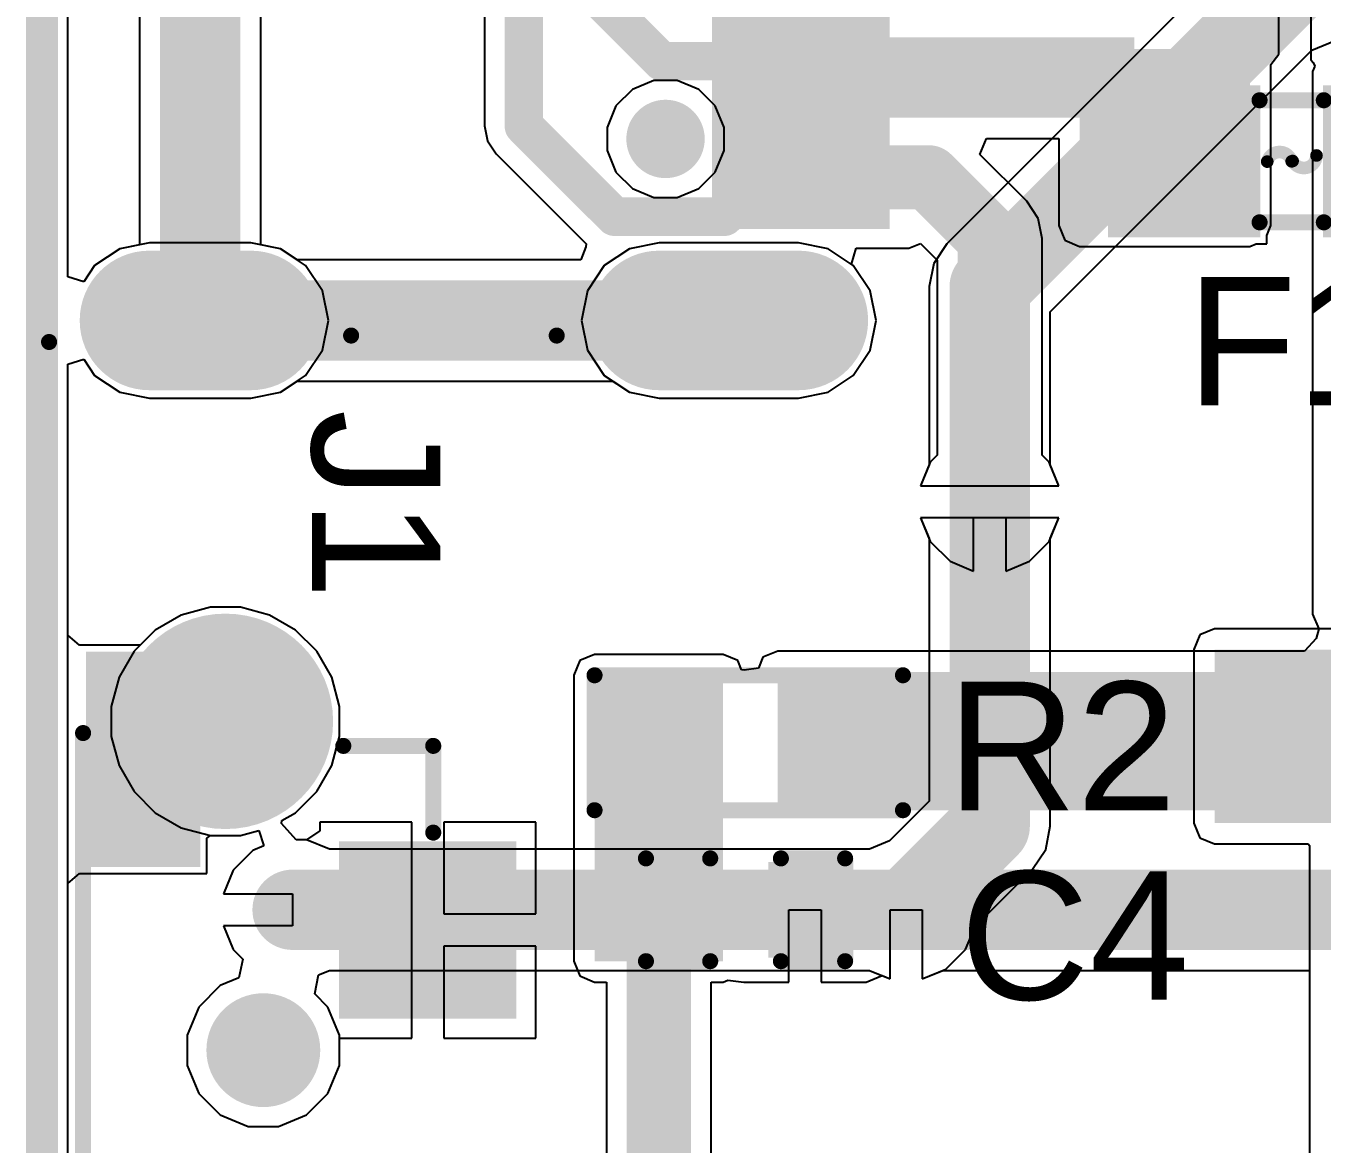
# Model space of a CAD drawing. Header units: millimetres. Extents: x -0.42 to 2.4, y -0.33 to 1.81.
# Drawn here: x -0.005 to 0.3985, y 0.2121 to 0.5601 of the extents above; entities that cross this region are included whole.
import ezdxf

# ---------------------------------------------------------------- set-up
doc = ezdxf.new("R2010")
doc.units = ezdxf.units.MM
doc.header["$MEASUREMENT"] = 0
for name, color, linetype in [('BottomLayer', 5, 'Continuous'), ('BottomSolder', 6, 'Continuous'), ('Mechanical2', 216, 'Continuous'), ('MultiLayer', 9, 'Continuous'), ('PadHoleLayer', 156, 'Continuous'), ('TopLayer', 1, 'Continuous'), ('TopOverlay', 2, 'Continuous'), ('TopPaste', 8, 'Continuous'), ('TopSolder', 216, 'Continuous'), ('ViaHoleLayer', 16, 'Continuous')]:
    doc.layers.add(name, color=color, linetype=linetype)
doc.styles.add('Arial', font='', dxfattribs={"height": 0.2})
doc.styles.get('Arial').set_extended_font_data('Arial')

# ---------------------------------------------------------------- blocks, each defined once
blk = doc.blocks.new('YTS_B003_2A_20')
at = {"layer": 'BottomLayer'}
h = blk.add_hatch(color=5, dxfattribs=at)
edge = h.paths.add_edge_path()
edge.add_arc((-0.14764, 0.0187), 0.02953, 0, 360)
h = blk.add_hatch(color=5, dxfattribs=at)
edge = h.paths.add_edge_path()
edge.add_arc((0.14764, 0.0187), 0.02953, 0, 360)
at = {"layer": 'BottomSolder'}
h = blk.add_hatch(color=6, dxfattribs=at)
edge = h.paths.add_edge_path()
edge.add_arc((-0.14764, 0.0187), 0.03353, 0, 360)
h = blk.add_hatch(color=6, dxfattribs=at)
edge = h.paths.add_edge_path()
edge.add_arc((0.14764, 0.0187), 0.03353, 0, 360)
h = blk.add_hatch(color=6, dxfattribs=at)
edge = h.paths.add_edge_path()
edge.add_arc((-0.04528, 0.00689), 0.004, 0, 360)
h = blk.add_hatch(color=6, dxfattribs=at)
edge = h.paths.add_edge_path()
edge.add_arc((0.04528, 0.00689), 0.004, 0, 360)
at = {"layer": 'MultiLayer'}
h = blk.add_hatch(color=9, dxfattribs=at)
edge = h.paths.add_edge_path()
edge.add_arc((-0.14764, 0.0187), 0.02953, 0, 360)
h = blk.add_hatch(color=9, dxfattribs=at)
edge = h.paths.add_edge_path()
edge.add_arc((0.14764, 0.0187), 0.02953, 0, 360)
at = {"layer": 'PadHoleLayer'}
h = blk.add_hatch(color=156, dxfattribs=at)
edge = h.paths.add_edge_path()
edge.add_arc((-0.14764, 0.0187), 0.01575, 0, 360)
h = blk.add_hatch(color=156, dxfattribs=at)
edge = h.paths.add_edge_path()
edge.add_arc((0.14764, 0.0187), 0.01575, 0, 360)
h = blk.add_hatch(color=156, dxfattribs=at)
edge = h.paths.add_edge_path()
edge.add_arc((-0.04528, 0.00689), 0.01772, 0, 360)
h = blk.add_hatch(color=156, dxfattribs=at)
edge = h.paths.add_edge_path()
edge.add_arc((0.04528, 0.00689), 0.01772, 0, 360)
at = {"layer": 'TopLayer'}
for points in [[(-0.16535, 0.05807), (-0.1063, 0.05807), (-0.1063, 0.03051), (-0.16535, 0.03051)], [(0.1063, 0.05807), (0.16535, 0.05807), (0.16535, 0.03051), (0.1063, 0.03051)], [(-0.05906, -0.06791), (-0.1063, -0.06791), (-0.1063, -0.02067), (-0.05906, -0.02067)], [(0.05906, -0.02067), (0.1063, -0.02067), (0.1063, -0.06791), (0.05906, -0.06791)]]:
    blk.add_hatch(color=1, dxfattribs=at).paths.add_polyline_path(points)
h = blk.add_hatch(color=1, dxfattribs=at)
edge = h.paths.add_edge_path()
edge.add_arc((-0.14764, 0.0187), 0.02953, 0, 360)
h = blk.add_hatch(color=1, dxfattribs=at)
edge = h.paths.add_edge_path()
edge.add_arc((0.14764, 0.0187), 0.02953, 0, 360)
at = {"layer": 'TopPaste'}
for points in [[(-0.16535, 0.05807), (-0.1063, 0.05807), (-0.1063, 0.03051), (-0.16535, 0.03051)], [(0.1063, 0.05807), (0.16535, 0.05807), (0.16535, 0.03051), (0.1063, 0.03051)], [(-0.05906, -0.06791), (-0.1063, -0.06791), (-0.1063, -0.02067), (-0.05906, -0.02067)], [(0.05906, -0.02067), (0.1063, -0.02067), (0.1063, -0.06791), (0.05906, -0.06791)]]:
    blk.add_hatch(color=8, dxfattribs=at).paths.add_polyline_path(points)
at = {"layer": 'TopSolder'}
for points in [[(-0.16935, 0.06207), (-0.1023, 0.06207), (-0.1023, 0.02651), (-0.16935, 0.02651)], [(0.1023, 0.06207), (0.16935, 0.06207), (0.16935, 0.02651), (0.1023, 0.02651)], [(-0.05506, -0.07191), (-0.1103, -0.07191), (-0.1103, -0.01667), (-0.05506, -0.01667)], [(0.05506, -0.01667), (0.1103, -0.01667), (0.1103, -0.07191), (0.05506, -0.07191)]]:
    blk.add_hatch(color=216, dxfattribs=at).paths.add_polyline_path(points)
h = blk.add_hatch(color=216, dxfattribs=at)
edge = h.paths.add_edge_path()
edge.add_arc((-0.14764, 0.0187), 0.03353, 0, 360)
h = blk.add_hatch(color=216, dxfattribs=at)
edge = h.paths.add_edge_path()
edge.add_arc((0.14764, 0.0187), 0.03353, 0, 360)
h = blk.add_hatch(color=216, dxfattribs=at)
edge = h.paths.add_edge_path()
edge.add_arc((-0.04528, 0.00689), 0.004, 0, 360)
h = blk.add_hatch(color=216, dxfattribs=at)
edge = h.paths.add_edge_path()
edge.add_arc((0.04528, 0.00689), 0.004, 0, 360)
at = {"layer": 'TopOverlay'}
for points, const_width in [([(-0.145, 0.063), (0.144, 0.063)], 0.005), ([(-0.14, -0.018), (-0.14, -0.046)], 0.005), ([(0.14, -0.018), (0.14, -0.046)], 0.005), ([(-0.14, -0.046), (-0.113, -0.046)], 0.005), ([(0.113, -0.046), (0.14, -0.046)], 0.005), ([(-0.122, -0.054), (-0.116, -0.06)], 0.00787), ([(-0.122, -0.054), (-0.122, -0.066)], 0.00787), ([(-0.116, -0.06), (-0.122, -0.066)], 0.00787)]:
    blk.add_lwpolyline(points, dxfattribs=dict(at, const_width=const_width))
for points, const_width in [([(-0.14625, 0.063, 1), (-0.14375, 0.063, 1)], 0.0025), ([(0.14275, 0.063, 1), (0.14525, 0.063, 1)], 0.0025), ([(-0.14125, -0.018, 1), (-0.13875, -0.018, 1)], 0.0025), ([(0.13875, -0.018, 1), (0.14125, -0.018, 1)], 0.0025), ([(-0.14125, -0.046, 1), (-0.13875, -0.046, 1)], 0.0025), ([(-0.14125, -0.046, 1), (-0.13875, -0.046, 1)], 0.0025), ([(-0.11425, -0.046, 1), (-0.11175, -0.046, 1)], 0.0025), ([(0.11175, -0.046, 1), (0.11425, -0.046, 1)], 0.0025), ([(0.13875, -0.046, 1), (0.14125, -0.046, 1)], 0.0025), ([(0.13875, -0.046, 1), (0.14125, -0.046, 1)], 0.0025), ([(-0.12397, -0.054, 1), (-0.12003, -0.054, 1)], 0.00394), ([(-0.12397, -0.054, 1), (-0.12003, -0.054, 1)], 0.00394), ([(-0.11797, -0.06, 1), (-0.11403, -0.06, 1)], 0.00394), ([(-0.11797, -0.06, 1), (-0.11403, -0.06, 1)], 0.00394), ([(-0.12397, -0.066, 1), (-0.12003, -0.066, 1)], 0.00394), ([(-0.12397, -0.066, 1), (-0.12003, -0.066, 1)], 0.00394)]:
    blk.add_lwpolyline(points, format="xyb", close=True, dxfattribs=dict(at, const_width=const_width))
blk = doc.blocks.new('RES_0603_29')
at = {"layer": 'TopLayer'}
for points in [[(-0.015, 0.0175), (-0.015, -0.0175), (-0.045, -0.0175), (-0.045, 0.0175)], [(0.045, 0.0175), (0.045, -0.0175), (0.015, -0.0175), (0.015, 0.0175)]]:
    blk.add_hatch(color=1, dxfattribs=at).paths.add_polyline_path(points)
at = {"layer": 'TopPaste'}
for points in [[(-0.015, 0.0175), (-0.015, -0.0175), (-0.045, -0.0175), (-0.045, 0.0175)], [(0.045, 0.0175), (0.045, -0.0175), (0.015, -0.0175), (0.015, 0.0175)]]:
    blk.add_hatch(color=8, dxfattribs=at).paths.add_polyline_path(points)
at = {"layer": 'TopSolder'}
for points in [[(-0.011, 0.0215), (-0.011, -0.0215), (-0.049, -0.0215), (-0.049, 0.0215)], [(0.049, 0.0215), (0.049, -0.0215), (0.011, -0.0215), (0.011, 0.0215)]]:
    blk.add_hatch(color=216, dxfattribs=at).paths.add_polyline_path(points)
at = {"layer": 'TopOverlay', "const_width": 0.005}
for points in [[(-0.048, -0.021), (-0.048, 0.021)], [(-0.048, 0.021), (0.048, 0.021)], [(0.048, -0.021), (0.048, 0.021)], [(-0.048, -0.021), (0.048, -0.021)]]:
    blk.add_lwpolyline(points, dxfattribs=at)
at = {"layer": 'TopOverlay', "const_width": 0.0025}
for points in [[(-0.04925, 0.021, 1), (-0.04675, 0.021, 1)], [(-0.04925, 0.021, 1), (-0.04675, 0.021, 1)], [(0.04675, 0.021, 1), (0.04925, 0.021, 1)], [(0.04675, 0.021, 1), (0.04925, 0.021, 1)], [(-0.04925, -0.021, 1), (-0.04675, -0.021, 1)], [(-0.04925, -0.021, 1), (-0.04675, -0.021, 1)], [(0.04675, -0.021, 1), (0.04925, -0.021, 1)], [(0.04675, -0.021, 1), (0.04925, -0.021, 1)]]:
    blk.add_lwpolyline(points, format="xyb", close=True, dxfattribs=at)
blk = doc.blocks.new('TYPE_C_31_M_12__37')
at = {"layer": 'BottomLayer'}
h = blk.add_hatch(color=5, dxfattribs=at)
edge = h.paths.add_edge_path()
edge.add_arc((-0.04429, -0.00079), 0.01772, 0, 180)
edge.add_line((-0.06201, -0.00079), (-0.06201, -0.04409))
edge.add_arc((-0.04429, -0.04409), 0.01772, 180, 360)
edge.add_line((-0.02657, -0.04409), (-0.02657, -0.00079))
h = blk.add_hatch(color=5, dxfattribs=at)
edge = h.paths.add_edge_path()
edge.add_arc((0.29626, -0.04409), 0.01772, 180, 360)
edge.add_line((0.31398, -0.04409), (0.31398, -0.00079))
edge.add_arc((0.29626, -0.00079), 0.01772, 0, 180)
edge.add_line((0.27854, -0.00079), (0.27854, -0.04409))
h = blk.add_hatch(color=5, dxfattribs=at)
edge = h.paths.add_edge_path()
edge.add_arc((-0.04429, -0.20276), 0.01772, 180, 360)
edge.add_line((-0.02657, -0.20276), (-0.02657, -0.17126))
edge.add_arc((-0.04429, -0.17126), 0.01772, 0, 180)
edge.add_line((-0.06201, -0.17126), (-0.06201, -0.20276))
h = blk.add_hatch(color=5, dxfattribs=at)
edge = h.paths.add_edge_path()
edge.add_arc((0.29626, -0.20276), 0.01772, 180, 360)
edge.add_line((0.31398, -0.20276), (0.31398, -0.17126))
edge.add_arc((0.29626, -0.17126), 0.01772, 0, 180)
edge.add_line((0.27854, -0.17126), (0.27854, -0.20276))
at = {"layer": 'BottomSolder'}
h = blk.add_hatch(color=6, dxfattribs=at)
edge = h.paths.add_edge_path()
edge.add_arc((-0.04429, -0.00079), 0.02172, 0, 180)
edge.add_line((-0.06601, -0.00079), (-0.06601, -0.04409))
edge.add_arc((-0.04429, -0.04409), 0.02172, 180, 360)
edge.add_line((-0.02257, -0.04409), (-0.02257, -0.00079))
h = blk.add_hatch(color=6, dxfattribs=at)
edge = h.paths.add_edge_path()
edge.add_arc((0.29626, -0.04409), 0.02172, 180, 360)
edge.add_line((0.31798, -0.04409), (0.31798, -0.00079))
edge.add_arc((0.29626, -0.00079), 0.02172, 0, 180)
edge.add_line((0.27454, -0.00079), (0.27454, -0.04409))
h = blk.add_hatch(color=6, dxfattribs=at)
edge = h.paths.add_edge_path()
edge.add_arc((0.0122, -0.04213), 0.004, 0, 360)
h = blk.add_hatch(color=6, dxfattribs=at)
edge = h.paths.add_edge_path()
edge.add_arc((0.23976, -0.04213), 0.004, 0, 360)
h = blk.add_hatch(color=6, dxfattribs=at)
edge = h.paths.add_edge_path()
edge.add_arc((-0.04429, -0.20276), 0.02172, 180, 360)
edge.add_line((-0.02257, -0.20276), (-0.02257, -0.17126))
edge.add_arc((-0.04429, -0.17126), 0.02172, 0, 180)
edge.add_line((-0.06601, -0.17126), (-0.06601, -0.20276))
h = blk.add_hatch(color=6, dxfattribs=at)
edge = h.paths.add_edge_path()
edge.add_arc((0.29626, -0.20276), 0.02172, 180, 360)
edge.add_line((0.31798, -0.20276), (0.31798, -0.17126))
edge.add_arc((0.29626, -0.17126), 0.02172, 0, 180)
edge.add_line((0.27454, -0.17126), (0.27454, -0.20276))
at = {"layer": 'MultiLayer'}
h = blk.add_hatch(color=9, dxfattribs=at)
edge = h.paths.add_edge_path()
edge.add_arc((-0.04429, -0.00079), 0.01772, 0, 180)
edge.add_line((-0.06201, -0.00079), (-0.06201, -0.04409))
edge.add_arc((-0.04429, -0.04409), 0.01772, 180, 360)
edge.add_line((-0.02657, -0.04409), (-0.02657, -0.00079))
h = blk.add_hatch(color=9, dxfattribs=at)
edge = h.paths.add_edge_path()
edge.add_arc((0.29626, -0.04409), 0.01772, 180, 360)
edge.add_line((0.31398, -0.04409), (0.31398, -0.00079))
edge.add_arc((0.29626, -0.00079), 0.01772, 0, 180)
edge.add_line((0.27854, -0.00079), (0.27854, -0.04409))
h = blk.add_hatch(color=9, dxfattribs=at)
edge = h.paths.add_edge_path()
edge.add_arc((-0.04429, -0.20276), 0.01772, 180, 360)
edge.add_line((-0.02657, -0.20276), (-0.02657, -0.17126))
edge.add_arc((-0.04429, -0.17126), 0.01772, 0, 180)
edge.add_line((-0.06201, -0.17126), (-0.06201, -0.20276))
h = blk.add_hatch(color=9, dxfattribs=at)
edge = h.paths.add_edge_path()
edge.add_arc((0.29626, -0.20276), 0.01772, 180, 360)
edge.add_line((0.31398, -0.20276), (0.31398, -0.17126))
edge.add_arc((0.29626, -0.17126), 0.01772, 0, 180)
edge.add_line((0.27854, -0.17126), (0.27854, -0.20276))
at = {"layer": 'PadHoleLayer'}
h = blk.add_hatch(color=156, dxfattribs=at)
edge = h.paths.add_edge_path()
edge.add_arc((-0.04429, -0.04409), 0.01181, 180, 360)
edge.add_line((-0.03248, -0.04409), (-0.03248, -0.00079))
edge.add_arc((-0.04429, -0.00079), 0.01181, 0, 180)
edge.add_line((-0.0561, -0.00079), (-0.0561, -0.04409))
h = blk.add_hatch(color=156, dxfattribs=at)
edge = h.paths.add_edge_path()
edge.add_arc((0.29626, -0.04409), 0.01181, 180, 360)
edge.add_line((0.30807, -0.04409), (0.30807, -0.00079))
edge.add_arc((0.29626, -0.00079), 0.01181, 0, 180)
edge.add_line((0.28445, -0.00079), (0.28445, -0.04409))
h = blk.add_hatch(color=156, dxfattribs=at)
edge = h.paths.add_edge_path()
edge.add_arc((0.0122, -0.04213), 0.0122, 0, 360)
h = blk.add_hatch(color=156, dxfattribs=at)
edge = h.paths.add_edge_path()
edge.add_arc((0.23976, -0.04213), 0.0122, 0, 360)
h = blk.add_hatch(color=156, dxfattribs=at)
edge = h.paths.add_edge_path()
edge.add_arc((-0.04429, -0.20276), 0.01181, 180, 360)
edge.add_line((-0.03248, -0.20276), (-0.03248, -0.17126))
edge.add_arc((-0.04429, -0.17126), 0.01181, 0, 180)
edge.add_line((-0.0561, -0.17126), (-0.0561, -0.20276))
h = blk.add_hatch(color=156, dxfattribs=at)
edge = h.paths.add_edge_path()
edge.add_arc((0.29626, -0.20276), 0.01181, 180, 360)
edge.add_line((0.30807, -0.20276), (0.30807, -0.17126))
edge.add_arc((0.29626, -0.17126), 0.01181, 0, 180)
edge.add_line((0.28445, -0.17126), (0.28445, -0.20276))
at = {"layer": 'TopLayer'}
for points in [[(-0.01181, 0.02362), (0.01181, 0.02362), (0.01181, -0.02362), (-0.01181, -0.02362)], [(0.01969, 0.02362), (0.04331, 0.02362), (0.04331, -0.02362), (0.01969, -0.02362)], [(0.05118, 0.02362), (0.06299, 0.02362), (0.06299, -0.02362), (0.05118, -0.02362)], [(0.07087, 0.02362), (0.08268, 0.02362), (0.08268, -0.02362), (0.07087, -0.02362)], [(0.09055, 0.02362), (0.10236, 0.02362), (0.10236, -0.02362), (0.09055, -0.02362)], [(0.11024, 0.02362), (0.12205, 0.02362), (0.12205, -0.02362), (0.11024, -0.02362)], [(0.14173, -0.02362), (0.12992, -0.02362), (0.12992, 0.02362), (0.14173, 0.02362)], [(0.16142, -0.02362), (0.14961, -0.02362), (0.14961, 0.02362), (0.16142, 0.02362)], [(0.1811, -0.02362), (0.16929, -0.02362), (0.16929, 0.02362), (0.1811, 0.02362)], [(0.20079, -0.02362), (0.18898, -0.02362), (0.18898, 0.02362), (0.20079, 0.02362)], [(0.23228, -0.02362), (0.20866, -0.02362), (0.20866, 0.02362), (0.23228, 0.02362)], [(0.24016, 0.02362), (0.26378, 0.02362), (0.26378, -0.02362), (0.24016, -0.02362)]]:
    blk.add_hatch(color=1, dxfattribs=at).paths.add_polyline_path(points)
h = blk.add_hatch(color=1, dxfattribs=at)
edge = h.paths.add_edge_path()
edge.add_arc((-0.04429, -0.00079), 0.01772, 0, 180)
edge.add_line((-0.06201, -0.00079), (-0.06201, -0.04409))
edge.add_arc((-0.04429, -0.04409), 0.01772, 180, 360)
edge.add_line((-0.02657, -0.04409), (-0.02657, -0.00079))
h = blk.add_hatch(color=1, dxfattribs=at)
edge = h.paths.add_edge_path()
edge.add_arc((0.29626, -0.04409), 0.01772, 180, 360)
edge.add_line((0.31398, -0.04409), (0.31398, -0.00079))
edge.add_arc((0.29626, -0.00079), 0.01772, 0, 180)
edge.add_line((0.27854, -0.00079), (0.27854, -0.04409))
h = blk.add_hatch(color=1, dxfattribs=at)
edge = h.paths.add_edge_path()
edge.add_arc((-0.04429, -0.20276), 0.01772, 180, 360)
edge.add_line((-0.02657, -0.20276), (-0.02657, -0.17126))
edge.add_arc((-0.04429, -0.17126), 0.01772, 0, 180)
edge.add_line((-0.06201, -0.17126), (-0.06201, -0.20276))
h = blk.add_hatch(color=1, dxfattribs=at)
edge = h.paths.add_edge_path()
edge.add_arc((0.29626, -0.20276), 0.01772, 180, 360)
edge.add_line((0.31398, -0.20276), (0.31398, -0.17126))
edge.add_arc((0.29626, -0.17126), 0.01772, 0, 180)
edge.add_line((0.27854, -0.17126), (0.27854, -0.20276))
at = {"layer": 'TopPaste'}
for points in [[(-0.01181, 0.02362), (0.01181, 0.02362), (0.01181, -0.02362), (-0.01181, -0.02362)], [(0.01969, 0.02362), (0.04331, 0.02362), (0.04331, -0.02362), (0.01969, -0.02362)], [(0.05118, 0.02362), (0.06299, 0.02362), (0.06299, -0.02362), (0.05118, -0.02362)], [(0.07087, 0.02362), (0.08268, 0.02362), (0.08268, -0.02362), (0.07087, -0.02362)], [(0.09055, 0.02362), (0.10236, 0.02362), (0.10236, -0.02362), (0.09055, -0.02362)], [(0.11024, 0.02362), (0.12205, 0.02362), (0.12205, -0.02362), (0.11024, -0.02362)], [(0.14173, -0.02362), (0.12992, -0.02362), (0.12992, 0.02362), (0.14173, 0.02362)], [(0.16142, -0.02362), (0.14961, -0.02362), (0.14961, 0.02362), (0.16142, 0.02362)], [(0.1811, -0.02362), (0.16929, -0.02362), (0.16929, 0.02362), (0.1811, 0.02362)], [(0.20079, -0.02362), (0.18898, -0.02362), (0.18898, 0.02362), (0.20079, 0.02362)], [(0.23228, -0.02362), (0.20866, -0.02362), (0.20866, 0.02362), (0.23228, 0.02362)], [(0.24016, 0.02362), (0.26378, 0.02362), (0.26378, -0.02362), (0.24016, -0.02362)]]:
    blk.add_hatch(color=8, dxfattribs=at).paths.add_polyline_path(points)
at = {"layer": 'TopSolder'}
for points in [[(-0.01581, 0.02762), (0.01581, 0.02762), (0.01581, -0.02762), (-0.01581, -0.02762)], [(0.01569, 0.02762), (0.04731, 0.02762), (0.04731, -0.02762), (0.01569, -0.02762)], [(0.04718, 0.02762), (0.06699, 0.02762), (0.06699, -0.02762), (0.04718, -0.02762)], [(0.06687, 0.02762), (0.08668, 0.02762), (0.08668, -0.02762), (0.06687, -0.02762)], [(0.08655, 0.02762), (0.10636, 0.02762), (0.10636, -0.02762), (0.08655, -0.02762)], [(0.10624, 0.02762), (0.12605, 0.02762), (0.12605, -0.02762), (0.10624, -0.02762)], [(0.14573, -0.02762), (0.12592, -0.02762), (0.12592, 0.02762), (0.14573, 0.02762)], [(0.16542, -0.02762), (0.14561, -0.02762), (0.14561, 0.02762), (0.16542, 0.02762)], [(0.1851, -0.02762), (0.16529, -0.02762), (0.16529, 0.02762), (0.1851, 0.02762)], [(0.20479, -0.02762), (0.18498, -0.02762), (0.18498, 0.02762), (0.20479, 0.02762)], [(0.23628, -0.02762), (0.20466, -0.02762), (0.20466, 0.02762), (0.23628, 0.02762)], [(0.23616, 0.02762), (0.26778, 0.02762), (0.26778, -0.02762), (0.23616, -0.02762)]]:
    blk.add_hatch(color=216, dxfattribs=at).paths.add_polyline_path(points)
h = blk.add_hatch(color=216, dxfattribs=at)
edge = h.paths.add_edge_path()
edge.add_arc((-0.04429, -0.00079), 0.02172, 0, 180)
edge.add_line((-0.06601, -0.00079), (-0.06601, -0.04409))
edge.add_arc((-0.04429, -0.04409), 0.02172, 180, 360)
edge.add_line((-0.02257, -0.04409), (-0.02257, -0.00079))
h = blk.add_hatch(color=216, dxfattribs=at)
edge = h.paths.add_edge_path()
edge.add_arc((0.29626, -0.04409), 0.02172, 180, 360)
edge.add_line((0.31798, -0.04409), (0.31798, -0.00079))
edge.add_arc((0.29626, -0.00079), 0.02172, 0, 180)
edge.add_line((0.27454, -0.00079), (0.27454, -0.04409))
h = blk.add_hatch(color=216, dxfattribs=at)
edge = h.paths.add_edge_path()
edge.add_arc((0.0122, -0.04213), 0.004, 0, 360)
h = blk.add_hatch(color=216, dxfattribs=at)
edge = h.paths.add_edge_path()
edge.add_arc((0.23976, -0.04213), 0.004, 0, 360)
h = blk.add_hatch(color=216, dxfattribs=at)
edge = h.paths.add_edge_path()
edge.add_arc((-0.04429, -0.20276), 0.02172, 180, 360)
edge.add_line((-0.02257, -0.20276), (-0.02257, -0.17126))
edge.add_arc((-0.04429, -0.17126), 0.02172, 0, 180)
edge.add_line((-0.06601, -0.17126), (-0.06601, -0.20276))
h = blk.add_hatch(color=216, dxfattribs=at)
edge = h.paths.add_edge_path()
edge.add_arc((0.29626, -0.20276), 0.02172, 180, 360)
edge.add_line((0.31798, -0.20276), (0.31798, -0.17126))
edge.add_arc((0.29626, -0.17126), 0.02172, 0, 180)
edge.add_line((0.27454, -0.17126), (0.27454, -0.20276))
at = {"layer": 'TopOverlay'}
for points, const_width in [([(-0.049, -0.14), (-0.049, -0.076)], 0.005), ([(0.30097, -0.14), (0.30097, -0.076)], 0.005), ([(0.121, -0.207), (0.121, -0.197)], 0.01), ([(0.121, -0.219), (0.109, -0.207)], 0.01), ([(0.133, -0.207), (0.109, -0.207)], 0.01), ([(0.121, -0.219), (0.133, -0.207)], 0.01), ([(0.30297, -0.23402), (-0.051, -0.23402)], 0.005)]:
    blk.add_lwpolyline(points, dxfattribs=dict(at, const_width=const_width))
for points, const_width in [([(-0.05025, -0.076, 1), (-0.04775, -0.076, 1)], 0.0025), ([(0.29972, -0.076, 1), (0.30222, -0.076, 1)], 0.0025), ([(-0.05025, -0.14, 1), (-0.04775, -0.14, 1)], 0.0025), ([(0.29972, -0.14, 1), (0.30222, -0.14, 1)], 0.0025), ([(0.1185, -0.197, 1), (0.1235, -0.197, 1)], 0.005), ([(0.1065, -0.207, 1), (0.1115, -0.207, 1)], 0.005), ([(0.1065, -0.207, 1), (0.1115, -0.207, 1)], 0.005), ([(0.1185, -0.207, 1), (0.1235, -0.207, 1)], 0.005), ([(0.1305, -0.207, 1), (0.1355, -0.207, 1)], 0.005), ([(0.1305, -0.207, 1), (0.1355, -0.207, 1)], 0.005), ([(0.1185, -0.219, 1), (0.1235, -0.219, 1)], 0.005), ([(0.1185, -0.219, 1), (0.1235, -0.219, 1)], 0.005), ([(-0.05225, -0.23402, 1), (-0.04975, -0.23402, 1)], 0.0025), ([(0.30172, -0.23402, 1), (0.30422, -0.23402, 1)], 0.0025)]:
    blk.add_lwpolyline(points, format="xyb", close=True, dxfattribs=dict(at, const_width=const_width))
blk.add_text('Board Edge', height=0.025, dxfattribs=at).set_placement((-0.004, -0.18367))
blk = doc.blocks.new('_____0603_38')
at = {"layer": 'TopLayer'}
for points in [[(-0.01378, -0.01969), (-0.05315, -0.01969), (-0.05315, 0.01969), (-0.01378, 0.01969)], [(0.05315, -0.01969), (0.01378, -0.01969), (0.01378, 0.01969), (0.05315, 0.01969)]]:
    blk.add_hatch(color=1, dxfattribs=at).paths.add_polyline_path(points)
at = {"layer": 'TopPaste'}
for points in [[(-0.01378, -0.01969), (-0.05315, -0.01969), (-0.05315, 0.01969), (-0.01378, 0.01969)], [(0.05315, -0.01969), (0.01378, -0.01969), (0.01378, 0.01969), (0.05315, 0.01969)]]:
    blk.add_hatch(color=8, dxfattribs=at).paths.add_polyline_path(points)
at = {"layer": 'TopSolder'}
for points in [[(-0.00978, -0.02369), (-0.05715, -0.02369), (-0.05715, 0.02369), (-0.00978, 0.02369)], [(0.05715, -0.02369), (0.00978, -0.02369), (0.00978, 0.02369), (0.05715, 0.02369)]]:
    blk.add_hatch(color=216, dxfattribs=at).paths.add_polyline_path(points)
at = {"layer": 'TopOverlay', "const_width": 0.005}
for points in [[(-0.01, 0.019), (0.01, 0.019)], [(-0.01, -0.019), (0.01, -0.019)]]:
    blk.add_lwpolyline(points, dxfattribs=at)
at = {"layer": 'TopOverlay'}
for points, const_width in [([(-0.01125, 0.019, 1), (-0.00875, 0.019, 1)], 0.0025), ([(0.00875, 0.019, 1), (0.01125, 0.019, 1)], 0.0025), ([(-0.0086, -0.0001, 1), (-0.00663, -0.0001, 1)], 0.00197), ([(-0.00098, 0, 1), (0.00098, 0, 1)], 0.00197), ([(-0.00071, 0.00008, 1), (0.00126, 0.00008, 1)], 0.00197), ([(0.00674, 0.00181, 1), (0.00871, 0.00181, 1)], 0.00197), ([(-0.01125, -0.019, 1), (-0.00875, -0.019, 1)], 0.0025), ([(0.00875, -0.019, 1), (0.01125, -0.019, 1)], 0.0025)]:
    blk.add_lwpolyline(points, format="xyb", close=True, dxfattribs=dict(at, const_width=const_width))
at = {"layer": 'TopOverlay', "const_width": 0.00394}
for points in [[(-0.00761, -0.0001, -0.770164), (0, 0)], [(0.00773, 0.00181, -0.784117), (0.00028, 0.00008)]]:
    blk.add_lwpolyline(points, format="xyb", dxfattribs=at)
blk = doc.blocks.new('C___0402_46')
at = {"layer": 'TopLayer'}
for points in [[(-0.0275, -0.0125), (-0.0275, 0.0125), (-0.0095, 0.0125), (-0.0095, -0.0125)], [(0.0095, -0.0125), (0.0095, 0.0125), (0.0275, 0.0125), (0.0275, -0.0125)]]:
    blk.add_hatch(color=1, dxfattribs=at).paths.add_polyline_path(points)
at = {"layer": 'TopPaste'}
for points in [[(-0.0275, -0.0125), (-0.0275, 0.0125), (-0.0095, 0.0125), (-0.0095, -0.0125)], [(0.0095, -0.0125), (0.0095, 0.0125), (0.0275, 0.0125), (0.0275, -0.0125)]]:
    blk.add_hatch(color=8, dxfattribs=at).paths.add_polyline_path(points)
at = {"layer": 'TopSolder'}
for points in [[(-0.02986, -0.01486), (-0.02986, 0.01486), (-0.00714, 0.01486), (-0.00714, -0.01486)], [(0.00714, -0.01486), (0.00714, 0.01486), (0.02986, 0.01486), (0.02986, -0.01486)]]:
    blk.add_hatch(color=216, dxfattribs=at).paths.add_polyline_path(points)
at = {"layer": 'TopOverlay', "const_width": 0.005}
for points in [[(-0.011, 0.016), (-0.031, 0.016)], [(-0.031, 0.016), (-0.031, -0.016)], [(0.031, 0.016), (0.011, 0.016)], [(0.031, 0.016), (0.031, -0.016)], [(-0.011, -0.016), (-0.031, -0.016)], [(0.031, -0.016), (0.011, -0.016)]]:
    blk.add_lwpolyline(points, dxfattribs=at)
at = {"layer": 'TopOverlay', "const_width": 0.0025}
for points in [[(-0.03225, 0.016, 1), (-0.02975, 0.016, 1)], [(-0.03225, 0.016, 1), (-0.02975, 0.016, 1)], [(-0.01225, 0.016, 1), (-0.00975, 0.016, 1)], [(0.00975, 0.016, 1), (0.01225, 0.016, 1)], [(0.02975, 0.016, 1), (0.03225, 0.016, 1)], [(0.02975, 0.016, 1), (0.03225, 0.016, 1)], [(-0.03225, -0.016, 1), (-0.02975, -0.016, 1)], [(-0.03225, -0.016, 1), (-0.02975, -0.016, 1)], [(-0.01225, -0.016, 1), (-0.00975, -0.016, 1)], [(0.00975, -0.016, 1), (0.01225, -0.016, 1)], [(0.02975, -0.016, 1), (0.03225, -0.016, 1)], [(0.02975, -0.016, 1), (0.03225, -0.016, 1)]]:
    blk.add_lwpolyline(points, format="xyb", close=True, dxfattribs=at)

msp = doc.modelspace()

# ---------------------------------------------------------------- hatches: boundary and pattern name
at = {"layer": 'BottomLayer'}
h = msp.add_hatch(color=5, dxfattribs=at)
edge = h.paths.add_edge_path()
edge.add_arc((0.295, 0.412), 0.01181, 0, 360)
msp.add_hatch(color=5, dxfattribs=at).paths.add_polyline_path([(0.365, 0.312), (0.647, 0.312), (0.647, 0.366), (0.365, 0.366)])
h = msp.add_hatch(color=5, dxfattribs=at)
edge = h.paths.add_edge_path()
edge.add_arc((0.379, 0.337), 0.01181, 0, 360)
h = msp.add_hatch(color=5, dxfattribs=at)
edge = h.paths.add_edge_path()
edge.add_arc((0.078, 0.285), 0.01181, 0, 360)
h = msp.add_hatch(color=5, dxfattribs=at)
edge = h.paths.add_edge_path()
edge.add_arc((0.269, 0.285), 0.01181, 0, 360)
at = {"layer": 'BottomSolder'}
h = msp.add_hatch(color=6, dxfattribs=at)
edge = h.paths.add_edge_path()
edge.add_arc((0.295, 0.412), 0.00591, 0, 360)
h = msp.add_hatch(color=6, dxfattribs=at)
edge = h.paths.add_edge_path()
edge.add_arc((0.379, 0.337), 0.00591, 0, 360)
h = msp.add_hatch(color=6, dxfattribs=at)
edge = h.paths.add_edge_path()
edge.add_arc((0.078, 0.285), 0.00591, 0, 360)
h = msp.add_hatch(color=6, dxfattribs=at)
edge = h.paths.add_edge_path()
edge.add_arc((0.269, 0.285), 0.00591, 0, 360)
at = {"layer": 'TopLayer'}
for points in [[(0.21261, 0.53163), (0.34, 0.53163), (0.34, 0.55663), (0.21261, 0.55663)], [(0.323, 0.498), (0.376, 0.498), (0.376, 0.553), (0.323, 0.553)], [(0.172, 0.269), (0.212, 0.269), (0.212, 0.358), (0.172, 0.358)], [(0.393, 0.316), (0.393, 0.359), (0.229, 0.359), (0.229, 0.316)]]:
    msp.add_hatch(color=1, dxfattribs=at).paths.add_polyline_path(points)
h = msp.add_hatch(color=1, dxfattribs=at)
edge = h.paths.add_edge_path()
edge.add_arc((0.295, 0.412), 0.01181, 0, 360)
h = msp.add_hatch(color=1, dxfattribs=at)
edge = h.paths.add_edge_path()
edge.add_arc((0.379, 0.337), 0.01181, 0, 360)
h = msp.add_hatch(color=1, dxfattribs=at)
edge = h.paths.add_edge_path()
edge.add_arc((0.078, 0.285), 0.01181, 0, 360)
h = msp.add_hatch(color=1, dxfattribs=at)
edge = h.paths.add_edge_path()
edge.add_arc((0.269, 0.285), 0.01181, 0, 360)
at = {"layer": 'TopSolder'}
h = msp.add_hatch(color=216, dxfattribs=at)
edge = h.paths.add_edge_path()
edge.add_arc((0.295, 0.412), 0.00591, 0, 360)
h = msp.add_hatch(color=216, dxfattribs=at)
edge = h.paths.add_edge_path()
edge.add_arc((0.379, 0.337), 0.00591, 0, 360)
h = msp.add_hatch(color=216, dxfattribs=at)
edge = h.paths.add_edge_path()
edge.add_arc((0.078, 0.285), 0.00591, 0, 360)
h = msp.add_hatch(color=216, dxfattribs=at)
edge = h.paths.add_edge_path()
edge.add_arc((0.269, 0.285), 0.00591, 0, 360)
at = {"layer": 'ViaHoleLayer'}
h = msp.add_hatch(color=16, dxfattribs=at)
edge = h.paths.add_edge_path()
edge.add_arc((0.295, 0.412), 0.00591, 0, 360)
h = msp.add_hatch(color=16, dxfattribs=at)
edge = h.paths.add_edge_path()
edge.add_arc((0.379, 0.337), 0.00591, 0, 360)
h = msp.add_hatch(color=16, dxfattribs=at)
edge = h.paths.add_edge_path()
edge.add_arc((0.078, 0.285), 0.00591, 0, 360)
h = msp.add_hatch(color=16, dxfattribs=at)
edge = h.paths.add_edge_path()
edge.add_arc((0.269, 0.285), 0.00591, 0, 360)

# ---------------------------------------------------------------- linework, layer by layer
at = {"layer": 'BottomLayer'}
for p, q in [((0.008, 0.48203), (0.008, 0.79543)), ((0.36856, 0.57924), (0.28166, 0.49234)), ((0.39524, 0.55256), (0.40235, 0.55551)), ((0.31386, 0.47119), (0.39524, 0.55256)), ((0.19047, 0.54316), (0.18378, 0.54039)), ((0.19772, 0.54316), (0.19047, 0.54316)), ((0.20441, 0.54039), (0.19772, 0.54316)), ((0.18378, 0.54039), (0.17866, 0.53527)), ((0.20953, 0.53527), (0.20441, 0.54039)), ((0.17866, 0.53527), (0.17589, 0.52857)), ((0.2123, 0.52857), (0.20953, 0.53527)), ((0.17589, 0.52857), (0.17589, 0.52133)), ((0.2123, 0.52133), (0.2123, 0.52857)), ((0.17589, 0.52133), (0.17866, 0.51464)), ((0.20953, 0.51464), (0.2123, 0.52133)), ((0.17866, 0.51464), (0.18378, 0.50952)), ((0.20441, 0.50952), (0.20953, 0.51464)), ((0.18378, 0.50952), (0.19047, 0.50675)), ((0.19772, 0.50675), (0.20441, 0.50952)), ((0.19047, 0.50675), (0.19772, 0.50675)), ((0.03346, 0.49264), (0.02421, 0.4908)), ((0.06496, 0.49264), (0.03346, 0.49264)), ((0.07421, 0.4908), (0.06496, 0.49264)), ((0.19213, 0.49264), (0.18287, 0.4908)), ((0.23543, 0.49264), (0.19213, 0.49264)), ((0.24469, 0.4908), (0.23543, 0.49264)), ((0.28166, 0.49234), (0.27757, 0.48622)), ((0.02421, 0.4908), (0.01637, 0.48556)), ((0.08206, 0.48556), (0.07421, 0.4908)), ((0.18287, 0.4908), (0.17503, 0.48556)), ((0.25253, 0.48556), (0.24469, 0.4908)), ((0.01637, 0.48556), (0.013, 0.48052)), ((0.0873, 0.47771), (0.08206, 0.48556)), ((0.17503, 0.48556), (0.16979, 0.47771)), ((0.25777, 0.47771), (0.25253, 0.48556)), ((0.27757, 0.48622), (0.27614, 0.479)), ((0.013, 0.48052), (0.008, 0.48203)), ((0.08914, 0.46846), (0.0873, 0.47771)), ((0.16979, 0.47771), (0.16794, 0.46846)), ((0.25961, 0.46846), (0.25777, 0.47771)), ((0.27614, 0.479), (0.27614, 0.42346)), ((0.0873, 0.4592), (0.08914, 0.46846)), ((0.16794, 0.46846), (0.16979, 0.4592)), ((0.25777, 0.4592), (0.25961, 0.46846)), ((0.31386, 0.42346), (0.31386, 0.47119)), ((0.008, 0.45488), (0.013, 0.4564)), ((0.013, 0.4564), (0.01637, 0.45136)), ((0.08206, 0.45136), (0.0873, 0.4592)), ((0.16979, 0.4592), (0.17503, 0.45136)), ((0.25253, 0.45136), (0.25777, 0.4592)), ((0.008, 0.006), (0.008, 0.45488)), ((0.01637, 0.45136), (0.02421, 0.44612)), ((0.07421, 0.44612), (0.08206, 0.45136)), ((0.17503, 0.45136), (0.18287, 0.44612)), ((0.24469, 0.44612), (0.25253, 0.45136)), ((0.02421, 0.44612), (0.03346, 0.44428)), ((0.03346, 0.44428), (0.06496, 0.44428)), ((0.06496, 0.44428), (0.07421, 0.44612)), ((0.18287, 0.44612), (0.19213, 0.44428)), ((0.19213, 0.44428), (0.23543, 0.44428)), ((0.23543, 0.44428), (0.24469, 0.44612)), ((0.27614, 0.42346), (0.27346, 0.417)), ((0.31654, 0.417), (0.31386, 0.42346)), ((0.27346, 0.417), (0.31654, 0.417)), ((0.31654, 0.407), (0.27346, 0.407)), ((0.27346, 0.407), (0.27614, 0.40054)), ((0.31386, 0.40054), (0.31654, 0.407)), ((0.27614, 0.40054), (0.27614, 0.31881)), ((0.31386, 0.311), (0.31386, 0.40054)), ((0.04337, 0.37676), (0.03527, 0.37208)), ((0.05241, 0.37918), (0.04337, 0.37676)), ((0.06176, 0.37918), (0.05241, 0.37918)), ((0.0708, 0.37676), (0.06176, 0.37918)), ((0.0789, 0.37208), (0.0708, 0.37676)), ((0.03527, 0.37208), (0.02866, 0.36547)), ((0.08552, 0.36547), (0.0789, 0.37208)), ((0.365, 0.37249), (0.36041, 0.37059)), ((0.64382, 0.37249), (0.365, 0.37249)), ((0.36041, 0.37059), (0.35851, 0.366)), ((0.02866, 0.36547), (0.02398, 0.35737)), ((0.09019, 0.35737), (0.08552, 0.36547)), ((0.35851, 0.366), (0.35851, 0.312)), ((0.02398, 0.35737), (0.02156, 0.34833)), ((0.09261, 0.34833), (0.09019, 0.35737)), ((0.02156, 0.34833), (0.02156, 0.33898)), ((0.09261, 0.33898), (0.09261, 0.34833)), ((0.02156, 0.33898), (0.02398, 0.32994)), ((0.09019, 0.32994), (0.09261, 0.33898)), ((0.02398, 0.32994), (0.02866, 0.32184)), ((0.08552, 0.32184), (0.09019, 0.32994)), ((0.02866, 0.32184), (0.03527, 0.31522)), ((0.0789, 0.31522), (0.08552, 0.32184)), ((0.27614, 0.31881), (0.26376, 0.30644)), ((0.03527, 0.31522), (0.04337, 0.31055)), ((0.07464, 0.31277), (0.0789, 0.31522)), ((0.07456, 0.31181), (0.07464, 0.31277)), ((0.07917, 0.30681), (0.07456, 0.31181)), ((0.31243, 0.30378), (0.31386, 0.311)), ((0.35851, 0.312), (0.36041, 0.30741)), ((0.04337, 0.31055), (0.05241, 0.30813)), ((0.05241, 0.30813), (0.06176, 0.30813)), ((0.06176, 0.30813), (0.06745, 0.30965)), ((0.06745, 0.30965), (0.06906, 0.3049)), ((0.08234, 0.30681), (0.07917, 0.30681)), ((0.08946, 0.30386), (0.08234, 0.30681)), ((0.36041, 0.30741), (0.365, 0.30551)), ((0.06565, 0.30349), (0.05951, 0.29735)), ((0.06906, 0.3049), (0.06565, 0.30349)), ((0.25754, 0.30386), (0.08946, 0.30386)), ((0.26376, 0.30644), (0.25754, 0.30386)), ((0.30834, 0.29766), (0.31243, 0.30378)), ((0.365, 0.30551), (0.39417, 0.30551)), ((0.39417, 0.30551), (0.39451, 0.305)), ((0.39451, 0.305), (0.39451, 0.197)), ((0.05951, 0.29735), (0.05646, 0.29)), ((0.29044, 0.27976), (0.30834, 0.29766)), ((0.05646, 0.29), (0.078, 0.29)), ((0.078, 0.29), (0.078, 0.28)), ((0.264, 0.26346), (0.264, 0.285)), ((0.264, 0.285), (0.274, 0.285)), ((0.274, 0.285), (0.274, 0.26346)), ((0.078, 0.28), (0.05646, 0.28)), ((0.05646, 0.28), (0.05951, 0.27265)), ((0.28749, 0.27265), (0.29044, 0.27976)), ((0.05951, 0.27265), (0.06253, 0.26963)), ((0.28135, 0.26651), (0.28749, 0.27265)), ((0.06253, 0.26963), (0.06128, 0.26381)), ((0.274, 0.26346), (0.28135, 0.26651)), ((0.06128, 0.26381), (0.05546, 0.2614)), ((0.08489, 0.25884), (0.08607, 0.26473)), ((0.08607, 0.26473), (0.08946, 0.26614)), ((0.08946, 0.26614), (0.25754, 0.26614)), ((0.25754, 0.26614), (0.264, 0.26346)), ((0.05546, 0.2614), (0.04879, 0.25473)), ((0.089, 0.25473), (0.08489, 0.25884)), ((0.04879, 0.25473), (0.04518, 0.24601)), ((0.09261, 0.24601), (0.089, 0.25473)), ((0.04518, 0.24601), (0.04518, 0.23657)), ((0.09261, 0.23657), (0.09261, 0.24601)), ((0.04518, 0.23657), (0.04879, 0.22786)), ((0.089, 0.22786), (0.09261, 0.23657)), ((0.04879, 0.22786), (0.05546, 0.22119)), ((0.08233, 0.22119), (0.089, 0.22786)), ((0.05546, 0.22119), (0.06418, 0.21757)), ((0.07362, 0.21757), (0.08233, 0.22119)), ((0.06418, 0.21757), (0.07362, 0.21757))]:
    msp.add_line(p, q, dxfattribs=at)
at = {"layer": 'BottomLayer', "const_width": 0.025}
for points in [[(0.295, 0.479), (0.39, 0.574)], [(0.295, 0.412), (0.295, 0.479)], [(0.295, 0.311), (0.295, 0.412)], [(0.379, 0.337), (0.6075, 0.337)], [(0.269, 0.285), (0.295, 0.311)], [(0.078, 0.285), (0.269, 0.285)]]:
    msp.add_lwpolyline(points, dxfattribs=at)
at = {"layer": 'BottomLayer', "const_width": 0.0125}
for points in [[(0.28875, 0.479, 1), (0.30125, 0.479, 1)], [(0.28875, 0.479, 1), (0.30125, 0.479, 1)], [(0.28875, 0.412, 1), (0.30125, 0.412, 1)], [(0.28875, 0.412, 1), (0.30125, 0.412, 1)], [(0.37275, 0.337, 1), (0.38525, 0.337, 1)], [(0.28875, 0.311, 1), (0.30125, 0.311, 1)], [(0.28875, 0.311, 1), (0.30125, 0.311, 1)], [(0.07175, 0.285, 1), (0.08425, 0.285, 1)], [(0.26275, 0.285, 1), (0.27525, 0.285, 1)], [(0.26275, 0.285, 1), (0.27525, 0.285, 1)]]:
    msp.add_lwpolyline(points, format="xyb", close=True, dxfattribs=at)
at = {"layer": 'Mechanical2', "const_width": 0.01}
msp.add_lwpolyline([(0, -0.00083), (0, 1.03263)], dxfattribs=at)
at = {"layer": 'TopLayer'}
for p, q in [((0.008, 0.48203), (0.008, 0.79543)), ((0.03035, 0.78545), (0.03035, 0.49202)), ((0.06807, 0.49202), (0.06807, 0.78545)), ((0.13776, 0.748), (0.13776, 0.529)), ((0.385, 0.55133), (0.385, 0.574)), ((0.395, 0.574), (0.395, 0.54954)), ((0.38249, 0.54809), (0.385, 0.55133)), ((0.395, 0.54954), (0.39569, 0.54876)), ((0.39569, 0.54876), (0.39616, 0.54757)), ((0.38249, 0.498), (0.38249, 0.54809)), ((0.39616, 0.54757), (0.39551, 0.546)), ((0.39551, 0.546), (0.39551, 0.47)), ((0.13776, 0.529), (0.1387, 0.52432)), ((0.29193, 0.52014), (0.294, 0.52514)), ((0.294, 0.52514), (0.31651, 0.52514)), ((0.31651, 0.52514), (0.31651, 0.498)), ((0.1387, 0.52432), (0.14135, 0.52035)), ((0.14135, 0.52035), (0.16938, 0.49232)), ((0.30654, 0.50554), (0.29193, 0.52014)), ((0.31007, 0.50024), (0.30654, 0.50554)), ((0.31131, 0.494), (0.31007, 0.50024)), ((0.31651, 0.498), (0.31841, 0.49341)), ((0.38122, 0.49492), (0.38249, 0.498)), ((0.16938, 0.49232), (0.16932, 0.49137)), ((0.26984, 0.49094), (0.27348, 0.49245)), ((0.27348, 0.49245), (0.27869, 0.48724)), ((0.31131, 0.42653), (0.31131, 0.494)), ((0.31841, 0.49341), (0.323, 0.49151)), ((0.376, 0.49151), (0.37795, 0.49232)), ((0.37795, 0.49232), (0.38122, 0.49232)), ((0.38122, 0.49232), (0.38122, 0.49492)), ((0.02421, 0.4908), (0.01637, 0.48556)), ((0.03035, 0.49202), (0.02421, 0.4908)), ((0.07421, 0.4908), (0.06807, 0.49202)), ((0.07942, 0.48732), (0.07421, 0.4908)), ((0.16932, 0.49137), (0.16775, 0.48732)), ((0.25196, 0.48594), (0.25348, 0.49094)), ((0.25348, 0.49094), (0.26984, 0.49094)), ((0.26984, 0.49094), (0.26984, 0.49094)), ((0.323, 0.49151), (0.376, 0.49151)), ((0.01637, 0.48556), (0.013, 0.48052)), ((0.16775, 0.48732), (0.07942, 0.48732)), ((0.25253, 0.48556), (0.25196, 0.48594)), ((0.25777, 0.47771), (0.25253, 0.48556)), ((0.27869, 0.48724), (0.27869, 0.42653)), ((0.013, 0.48052), (0.008, 0.48203)), ((0.25961, 0.46846), (0.25777, 0.47771)), ((0.25777, 0.4592), (0.25961, 0.46846)), ((0.39551, 0.47), (0.39551, 0.432)), ((0.008, 0.45488), (0.013, 0.4564)), ((0.013, 0.4564), (0.01637, 0.45136)), ((0.25253, 0.45136), (0.25777, 0.4592)), ((0.008, 0.37047), (0.008, 0.45488)), ((0.01637, 0.45136), (0.02421, 0.44612)), ((0.07421, 0.44612), (0.07942, 0.44959)), ((0.07942, 0.44959), (0.17767, 0.44959)), ((0.17767, 0.44959), (0.18287, 0.44612)), ((0.24469, 0.44612), (0.25253, 0.45136)), ((0.02421, 0.44612), (0.03346, 0.44428)), ((0.03346, 0.44428), (0.06496, 0.44428)), ((0.06496, 0.44428), (0.07421, 0.44612)), ((0.18287, 0.44612), (0.19213, 0.44428)), ((0.19213, 0.44428), (0.23543, 0.44428)), ((0.23543, 0.44428), (0.24469, 0.44612)), ((0.39551, 0.432), (0.39551, 0.377)), ((0.27651, 0.42435), (0.27346, 0.417)), ((0.27869, 0.42653), (0.27651, 0.42435)), ((0.31349, 0.42435), (0.31131, 0.42653)), ((0.31654, 0.417), (0.31349, 0.42435)), ((0.27346, 0.417), (0.31654, 0.417)), ((0.29, 0.407), (0.27346, 0.407)), ((0.27346, 0.407), (0.27651, 0.39965)), ((0.29, 0.39046), (0.29, 0.407)), ((0.31654, 0.407), (0.3, 0.407)), ((0.3, 0.407), (0.3, 0.39046)), ((0.31349, 0.39965), (0.31654, 0.407)), ((0.27651, 0.39965), (0.28265, 0.39351)), ((0.30735, 0.39351), (0.31349, 0.39965)), ((0.28265, 0.39351), (0.29, 0.39046)), ((0.3, 0.39046), (0.30735, 0.39351)), ((0.04337, 0.37676), (0.03527, 0.37208)), ((0.05241, 0.37918), (0.04337, 0.37676)), ((0.06176, 0.37918), (0.05241, 0.37918)), ((0.0708, 0.37676), (0.06176, 0.37918)), ((0.0789, 0.37208), (0.0708, 0.37676)), ((0.39551, 0.377), (0.39741, 0.37241)), ((0.03527, 0.37208), (0.03056, 0.36737)), ((0.08552, 0.36547), (0.0789, 0.37208)), ((0.39741, 0.37241), (0.39662, 0.36941)), ((0.01172, 0.36737), (0.008, 0.37047)), ((0.013, 0.36737), (0.01172, 0.36737)), ((0.03056, 0.36737), (0.013, 0.36737)), ((0.39662, 0.36941), (0.393, 0.36549)), ((0.09019, 0.35737), (0.08552, 0.36547)), ((0.172, 0.36449), (0.16741, 0.36259)), ((0.212, 0.36449), (0.172, 0.36449)), ((0.21659, 0.36259), (0.212, 0.36449)), ((0.22441, 0.36359), (0.223, 0.36019)), ((0.229, 0.36549), (0.22441, 0.36359)), ((0.393, 0.36549), (0.229, 0.36549)), ((0.16741, 0.36259), (0.16551, 0.358)), ((0.21779, 0.35969), (0.21659, 0.36259)), ((0.21862, 0.35957), (0.21779, 0.35969)), ((0.223, 0.36019), (0.21862, 0.35957)), ((0.09261, 0.34833), (0.09019, 0.35737)), ((0.16551, 0.358), (0.16551, 0.269)), ((0.09261, 0.33898), (0.09261, 0.34833)), ((0.09019, 0.32994), (0.09261, 0.33898)), ((0.08552, 0.32184), (0.09019, 0.32994)), ((0.0789, 0.31522), (0.08552, 0.32184)), ((0.07464, 0.31277), (0.0789, 0.31522)), ((0.07456, 0.31181), (0.07464, 0.31277)), ((0.07917, 0.30681), (0.07456, 0.31181)), ((0.11508, 0.31232), (0.08646, 0.31232)), ((0.08646, 0.31232), (0.08646, 0.30956)), ((0.11508, 0.27869), (0.11508, 0.31232)), ((0.1537, 0.31232), (0.12508, 0.31232)), ((0.12508, 0.31232), (0.12508, 0.28369)), ((0.1537, 0.28369), (0.1537, 0.31232)), ((0.05128, 0.30726), (0.05241, 0.30813)), ((0.05128, 0.29632), (0.05128, 0.30726)), ((0.05241, 0.30813), (0.06176, 0.30813)), ((0.06176, 0.30813), (0.06745, 0.30965)), ((0.06745, 0.30965), (0.06906, 0.3049)), ((0.08234, 0.30681), (0.07917, 0.30681)), ((0.08646, 0.30956), (0.08234, 0.30681)), ((0.06565, 0.30349), (0.05951, 0.29735)), ((0.06906, 0.3049), (0.06565, 0.30349)), ((0.008, 0.29322), (0.01172, 0.29631)), ((0.01172, 0.29631), (0.013, 0.29632)), ((0.013, 0.29632), (0.05128, 0.29632)), ((0.05951, 0.29735), (0.05646, 0.29)), ((0.008, 0.09882), (0.008, 0.29322)), ((0.05646, 0.29), (0.078, 0.29)), ((0.078, 0.29), (0.078, 0.28)), ((0.12508, 0.28369), (0.1537, 0.28369)), ((0.2325, 0.2625), (0.2325, 0.285)), ((0.2325, 0.285), (0.2425, 0.285)), ((0.2425, 0.285), (0.2425, 0.2625)), ((0.264, 0.26346), (0.264, 0.285)), ((0.264, 0.285), (0.274, 0.285)), ((0.274, 0.285), (0.274, 0.26346)), ((0.078, 0.28), (0.05646, 0.28)), ((0.05646, 0.28), (0.05951, 0.27265)), ((0.11508, 0.24507), (0.11508, 0.27869)), ((0.05951, 0.27265), (0.06253, 0.26963)), ((0.1537, 0.27369), (0.12508, 0.27369)), ((0.12508, 0.27369), (0.12508, 0.24507)), ((0.1537, 0.24507), (0.1537, 0.27369)), ((0.06253, 0.26963), (0.06128, 0.26381)), ((0.16551, 0.269), (0.16741, 0.26441)), ((0.06128, 0.26381), (0.05546, 0.2614)), ((0.16741, 0.26441), (0.172, 0.26251)), ((0.172, 0.26251), (0.17569, 0.26251)), ((0.17569, 0.26251), (0.17569, 0.15676)), ((0.20831, 0.15), (0.20831, 0.26251)), ((0.20831, 0.26251), (0.212, 0.26251)), ((0.212, 0.26251), (0.2135, 0.26313)), ((0.2135, 0.26313), (0.2185, 0.2625)), ((0.2185, 0.2625), (0.2185, 0.2625)), ((0.2185, 0.2625), (0.2325, 0.2625)), ((0.2425, 0.2625), (0.2565, 0.2625)), ((0.2565, 0.2625), (0.2615, 0.2645)), ((0.2565, 0.2625), (0.2565, 0.2625)), ((0.2615, 0.2645), (0.264, 0.26346)), ((0.274, 0.26346), (0.28046, 0.26614)), ((0.28046, 0.26614), (0.39451, 0.26614)), ((0.39451, 0.26614), (0.39451, 0.197)), ((0.05546, 0.2614), (0.04879, 0.25473)), ((0.04879, 0.25473), (0.04518, 0.24601)), ((0.04518, 0.24601), (0.04518, 0.23657)), ((0.09261, 0.23657), (0.09261, 0.24507)), ((0.09261, 0.24507), (0.11508, 0.24507)), ((0.12508, 0.24507), (0.1537, 0.24507)), ((0.04518, 0.23657), (0.04879, 0.22786)), ((0.089, 0.22786), (0.09261, 0.23657)), ((0.04879, 0.22786), (0.05546, 0.22119)), ((0.08233, 0.22119), (0.089, 0.22786)), ((0.05546, 0.22119), (0.06418, 0.21757)), ((0.07362, 0.21757), (0.08233, 0.22119)), ((0.06418, 0.21757), (0.07362, 0.21757))]:
    msp.add_line(p, q, dxfattribs=at)
for points, const_width in [([(0.04921, 0.46846), (0.04921, 0.80901)], 0.025), ([(0.15, 0.529), (0.15, 0.748)], 0.012), ([(0.171, 0.571), (0.19284, 0.54916)], 0.012), ([(0.19284, 0.54916), (0.23131, 0.54916)], 0.012), ([(0.23131, 0.54916), (0.23622, 0.54424)], 0.012), ([(0.25211, 0.54413), (0.25283, 0.54342)], 0.012), ([(0.25283, 0.54342), (0.30258, 0.54342)], 0.012), ([(0.15, 0.529), (0.17825, 0.50075)], 0.012), ([(0.35242, 0.52112), (0.35554, 0.518)], 0.012), ([(0.23622, 0.51275), (0.23647, 0.513)], 0.02), ([(0.23647, 0.513), (0.276, 0.513)], 0.02), ([(0.276, 0.513), (0.295, 0.494)], 0.02), ([(0.21241, 0.50075), (0.22441, 0.51275)], 0.012), ([(0.22441, 0.51275), (0.23622, 0.51275)], 0.012), ([(0.17825, 0.50075), (0.21241, 0.50075)], 0.012), ([(0.295, 0.412), (0.295, 0.494)], 0.02), ([(0.04921, 0.46846), (0.21378, 0.46846)], 0.025), ([(0.25, 0.337), (0.379, 0.337)], 0.025), ([(0.078, 0.285), (0.11377, 0.285)], 0.025), ([(0.11377, 0.285), (0.12008, 0.27869)], 0.025), ([(0.2375, 0.285), (0.443, 0.285)], 0.025), ([(0.192, 0.272), (0.192, 0.282)], 0.012), ([(0.192, 0.15), (0.192, 0.272)], 0.02)]:
    msp.add_lwpolyline(points, dxfattribs=dict(at, const_width=const_width))
for points, const_width in [([(0.18984, 0.54916, 1), (0.19584, 0.54916, 1)], 0.006), ([(0.18984, 0.54916, 1), (0.19584, 0.54916, 1)], 0.006), ([(0.22831, 0.54916, 1), (0.23431, 0.54916, 1)], 0.006), ([(0.22831, 0.54916, 1), (0.23431, 0.54916, 1)], 0.006), ([(0.23322, 0.54424, 1), (0.23922, 0.54424, 1)], 0.006), ([(0.24911, 0.54413, 1), (0.25511, 0.54413, 1)], 0.006), ([(0.24982, 0.54342, 1), (0.25583, 0.54342, 1)], 0.006), ([(0.24982, 0.54342, 1), (0.25583, 0.54342, 1)], 0.006), ([(0.29958, 0.54342, 1), (0.30558, 0.54342, 1)], 0.006), ([(0.147, 0.529, 1), (0.153, 0.529, 1)], 0.006), ([(0.147, 0.529, 1), (0.153, 0.529, 1)], 0.006), ([(0.34942, 0.52112, 1), (0.35542, 0.52112, 1)], 0.006), ([(0.23122, 0.51275, 1), (0.24122, 0.51275, 1)], 0.01), ([(0.23147, 0.513, 1), (0.24147, 0.513, 1)], 0.01), ([(0.23147, 0.513, 1), (0.24147, 0.513, 1)], 0.01), ([(0.271, 0.513, 1), (0.281, 0.513, 1)], 0.01), ([(0.271, 0.513, 1), (0.281, 0.513, 1)], 0.01), ([(0.35254, 0.518, 1), (0.35854, 0.518, 1)], 0.006), ([(0.22141, 0.51275, 1), (0.22741, 0.51275, 1)], 0.006), ([(0.22141, 0.51275, 1), (0.22741, 0.51275, 1)], 0.006), ([(0.23322, 0.51275, 1), (0.23922, 0.51275, 1)], 0.006), ([(0.17525, 0.50075, 1), (0.18125, 0.50075, 1)], 0.006), ([(0.17525, 0.50075, 1), (0.18125, 0.50075, 1)], 0.006), ([(0.20941, 0.50075, 1), (0.21541, 0.50075, 1)], 0.006), ([(0.20941, 0.50075, 1), (0.21541, 0.50075, 1)], 0.006), ([(0.29, 0.494, 1), (0.3, 0.494, 1)], 0.01), ([(0.29, 0.494, 1), (0.3, 0.494, 1)], 0.01), ([(0.04296, 0.46846, 1), (0.05546, 0.46846, 1)], 0.0125), ([(0.04296, 0.46846, 1), (0.05546, 0.46846, 1)], 0.0125), ([(0.20753, 0.46846, 1), (0.22003, 0.46846, 1)], 0.0125), ([(0.29, 0.412, 1), (0.3, 0.412, 1)], 0.01), ([(0.24375, 0.337, 1), (0.25625, 0.337, 1)], 0.0125), ([(0.37275, 0.337, 1), (0.38525, 0.337, 1)], 0.0125), ([(0.07175, 0.285, 1), (0.08425, 0.285, 1)], 0.0125), ([(0.10752, 0.285, 1), (0.12002, 0.285, 1)], 0.0125), ([(0.10752, 0.285, 1), (0.12002, 0.285, 1)], 0.0125), ([(0.23125, 0.285, 1), (0.24375, 0.285, 1)], 0.0125), ([(0.11383, 0.27869, 1), (0.12633, 0.27869, 1)], 0.0125), ([(0.189, 0.282, 1), (0.195, 0.282, 1)], 0.006), ([(0.187, 0.272, 1), (0.197, 0.272, 1)], 0.01), ([(0.189, 0.272, 1), (0.195, 0.272, 1)], 0.006)]:
    msp.add_lwpolyline(points, format="xyb", close=True, dxfattribs=dict(at, const_width=const_width))

# ---------------------------------------------------------------- block references
for name, p, rotation in [('TYPE_C_31_M_12__37', (0.23622, 0.76472), 270), ('YTS_B003_2A_20', (0.07579, 0.19602), 90), ('C___0402_46', (0.219, 0.285), 180)]:
    msp.add_blockref(name, p, dxfattribs=dict(rotation=rotation))
for name, p in [('_____0603_38', (0.389, 0.518)), ('RES_0603_29', (0.22, 0.337))]:
    msp.add_blockref(name, p)

# ---------------------------------------------------------------- texts
at = {"layer": 'TopOverlay', "style": 'Arial'}
for s, p in [('F1', (0.35634, 0.44201)), ('R2', (0.28168, 0.31601)), ('C4', (0.28568, 0.25701))]:
    msp.add_text(s, height=0.04, dxfattribs=at).set_placement(p)
msp.add_text('J1', height=0.04, rotation=270, dxfattribs=at).set_placement((0.08401, 0.44066))

doc.saveas('drawing.dxf')
